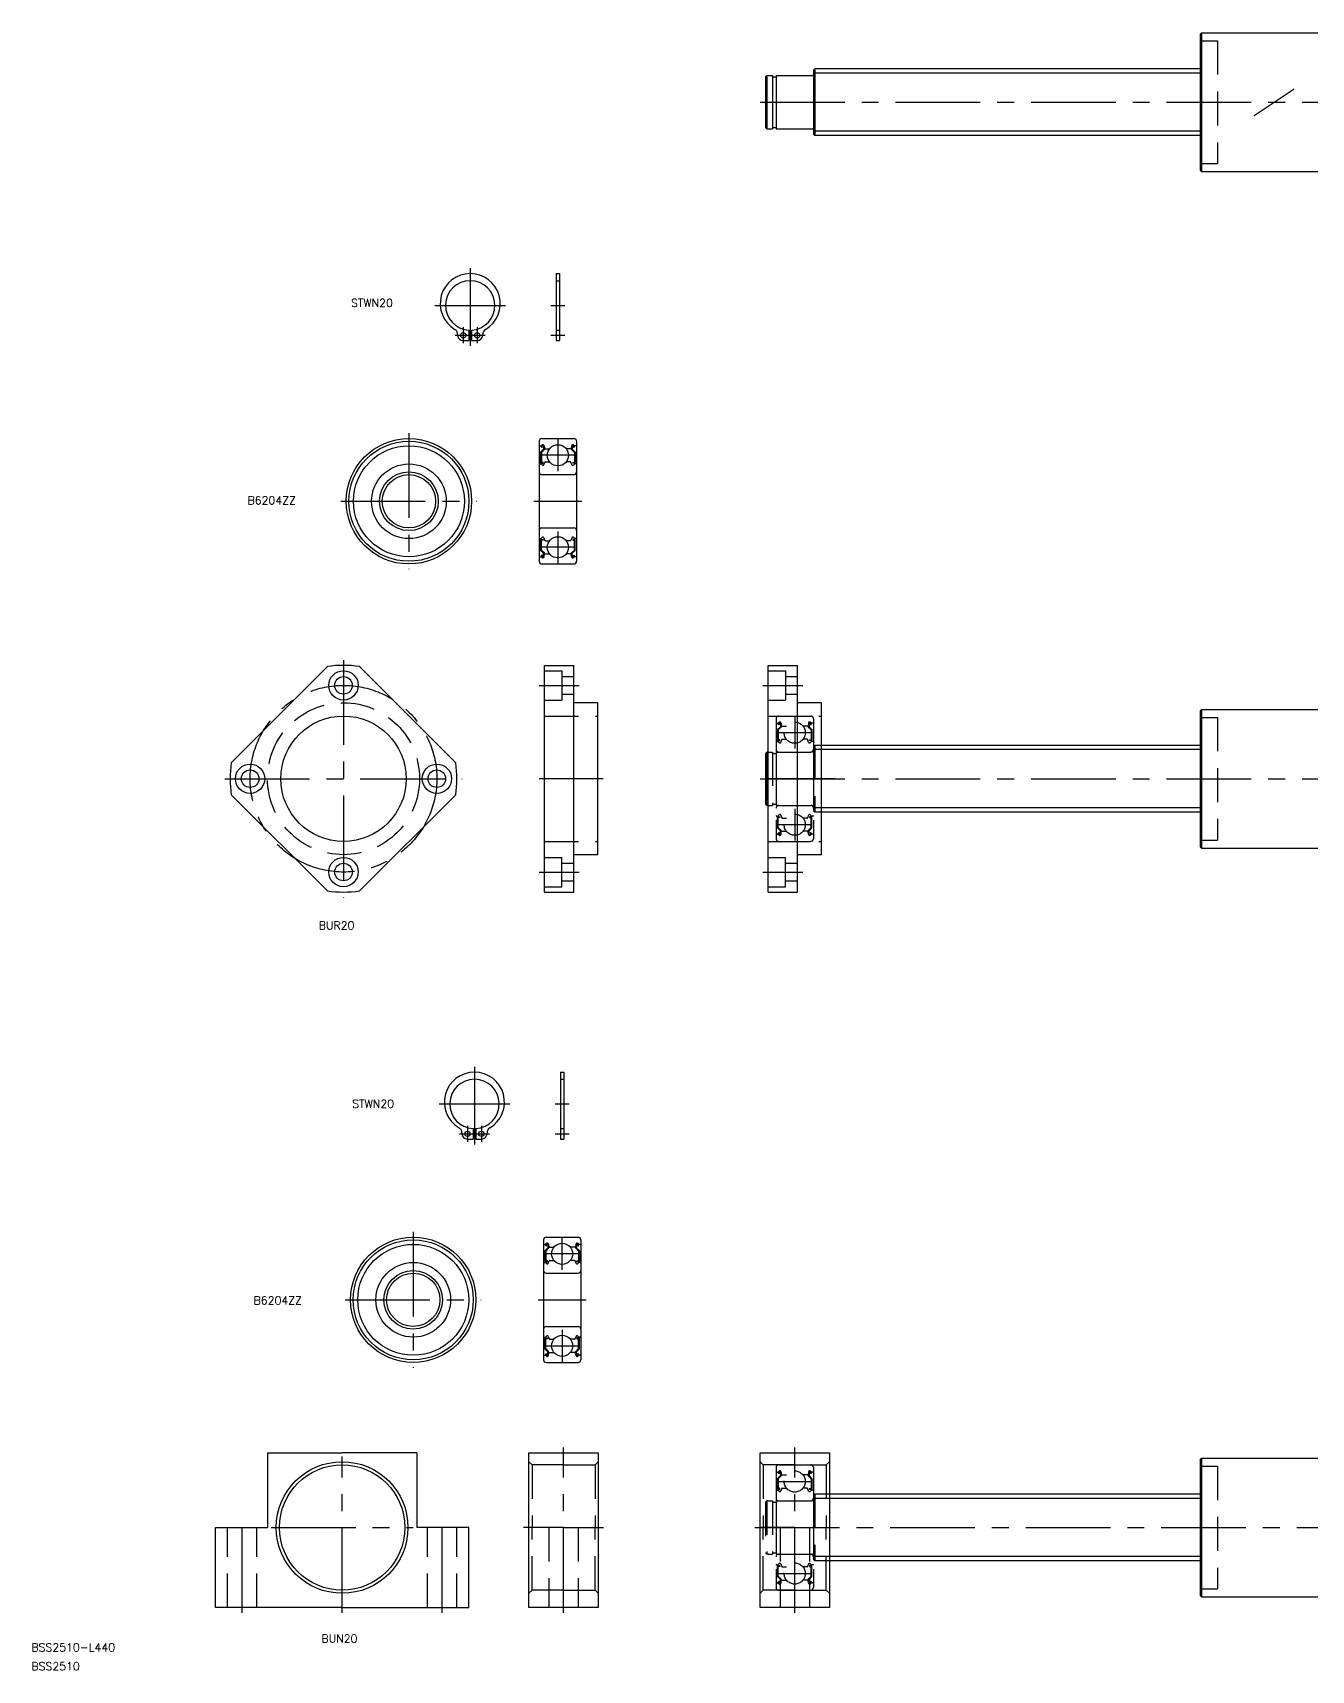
# Model space of a CAD drawing. Extents: x -116 to 895, y -54 to 619.
# Drawn here: x -116 to 363, y -54 to 561 of the extents above; entities that cross this region are included whole.
import ezdxf

# ---------------------------------------------------------------- set-up
doc = ezdxf.new("R2010")
doc.units = 0
doc.linetypes.add('CENTER', pattern=[50.8, 31.75, -6.35, 6.35, -6.35])
doc.linetypes.add('DASHED', pattern=[19.05, 12.7, -6.35])
doc.layers.get('0').update_dxf_attribs({"linetype": 'CONTINUOUS'})
doc.layers.add('CENTER', color=1, linetype='CENTER')
doc.styles.get("Standard").update_dxf_attribs({"font": 'txt.shx', "height": 3, "bigfont": 'bigfont.shx'})

msp = doc.modelspace()

# ---------------------------------------------------------------- linework, layer by layer
at = {"color": 7, "linetype": 'CONTINUOUS'}
for p, q in [((321.65, 560.03), (322.15, 560.53)), ((321.65, 560.03), (321.65, 509.03)), ((322.15, 560.53), (371.65, 560.53)), ((322.15, 560.53), (322.15, 508.53)), ((176.65, 546.53), (177.15, 547.03)), ((176.65, 546.53), (176.65, 522.53)), ((321.65, 547.03), (177.15, 547.03)), ((177.15, 547.03), (177.15, 522.03)), ((159.15, 544.53), (158.65, 544.03)), ((158.65, 544.03), (158.65, 525.03)), ((159.15, 544.53), (159.15, 524.53)), ((159.15, 544.53), (161.3, 544.53)), ((161.3, 544.53), (161.3, 524.53)), ((161.3, 544.03), (162.65, 544.03)), ((162.65, 544.53), (162.65, 524.53)), ((162.65, 544.53), (176.45, 544.53)), ((158.65, 525.03), (159.15, 524.53)), ((159.15, 524.53), (161.3, 524.53)), ((161.3, 525.03), (162.65, 525.03)), ((162.65, 524.53), (176.45, 524.53)), ((176.65, 522.53), (177.15, 522.03)), ((321.65, 522.03), (177.15, 522.03)), ((322.15, 508.53), (321.65, 509.03)), ((322.15, 508.53), (371.65, 508.53)), ((80.27, 470.22), (80.27, 445.12)), ((80.27, 470.22), (81.47, 470.22)), ((81.47, 470.22), (81.47, 445.12)), ((47.5, 449.03), (47.5, 445.12)), ((48.5, 449.03), (48.5, 445.12)), ((43.3, 447.48), (43.3, 447.22)), ((45.4, 445.12), (47.5, 445.12)), ((48.5, 448.05), (48.5, 448.05)), ((48.5, 447.07), (48.5, 447.07)), ((48.5, 445.12), (50.6, 445.12)), ((52.7, 447.48), (52.7, 447.22)), ((80.27, 445.12), (81.47, 445.12)), ((73.87, 407.33), (73.87, 362.33)), ((74.07, 405.63), (74.65, 405.63)), ((74.65, 405.63), (74.87, 405.89)), ((74.87, 408.33), (86.87, 408.33)), ((74.88, 405.44), (75.09, 405.69)), ((75.11, 405.24), (74.88, 405.44)), ((75.45, 405.57), (75.5, 404.33)), ((75.75, 405.61), (75.83, 404.71)), ((85.99, 405.61), (85.91, 404.71)), ((86.29, 405.57), (86.24, 404.33)), ((86.63, 405.24), (86.86, 405.44)), ((86.86, 405.44), (86.64, 405.69)), ((87.09, 405.63), (86.87, 405.89)), ((87.67, 405.63), (87.09, 405.63)), ((87.87, 407.33), (87.87, 362.33)), ((75.5, 404.33), (74.4, 403.23)), ((74.4, 403.23), (74.4, 399.43)), ((74.92, 405.01), (74.69, 405.21)), ((75.8, 404.21), (74.7, 403.11)), ((74.7, 403.11), (74.7, 399.43)), ((75.32, 399.43), (74.7, 399.43)), ((74.92, 405.01), (75.11, 405.24)), ((75.32, 399.13), (75.32, 399.43)), ((75.65, 398.48), (76.02, 399.5)), ((75.8, 405.06), (75.8, 404.21)), ((76.03, 404.53), (77.75, 404.53)), ((76.21, 399.63), (77.75, 399.63)), ((85.71, 404.53), (83.99, 404.53)), ((85.53, 399.63), (83.99, 399.63)), ((86.09, 398.48), (85.72, 399.5)), ((85.94, 405.06), (85.94, 404.21)), ((85.94, 404.21), (87.04, 403.11)), ((86.24, 404.33), (87.34, 403.23)), ((86.42, 399.13), (86.42, 399.43)), ((86.42, 399.43), (87.04, 399.43)), ((86.82, 405.01), (86.63, 405.24)), ((86.82, 405.01), (87.05, 405.21)), ((87.04, 403.11), (87.04, 399.43)), ((87.34, 403.23), (87.34, 399.43)), ((74.07, 398.83), (74.57, 398.83)), ((74.57, 398.83), (74.94, 398.46)), ((74.7, 399.13), (75.32, 399.13)), ((74.87, 394.83), (86.87, 394.83)), ((87.04, 399.13), (86.42, 399.13)), ((87.17, 398.83), (86.8, 398.46)), ((87.67, 398.83), (87.17, 398.83)), ((74.87, 374.83), (86.87, 374.83)), ((74.07, 370.83), (74.57, 370.83)), ((74.4, 366.43), (74.4, 370.23)), ((74.57, 370.83), (74.94, 371.2)), ((74.7, 370.53), (75.32, 370.53)), ((74.7, 366.55), (74.7, 370.23)), ((75.32, 370.23), (74.7, 370.23)), ((75.32, 370.53), (75.32, 370.23)), ((75.65, 371.18), (76.02, 370.16)), ((76.21, 370.03), (77.75, 370.03)), ((85.53, 370.03), (83.99, 370.03)), ((86.09, 371.18), (85.72, 370.16)), ((87.04, 370.53), (86.42, 370.53)), ((86.42, 370.53), (86.42, 370.23)), ((86.42, 370.23), (87.04, 370.23)), ((87.17, 370.83), (86.8, 371.2)), ((87.04, 366.55), (87.04, 370.23)), ((87.67, 370.83), (87.17, 370.83)), ((87.34, 366.43), (87.34, 370.23)), ((74.07, 364.03), (74.65, 364.03)), ((75.5, 365.33), (74.4, 366.43)), ((74.65, 364.03), (74.87, 363.77)), ((74.92, 364.65), (74.69, 364.45)), ((75.8, 365.45), (74.7, 366.55)), ((75.11, 364.42), (74.88, 364.22)), ((74.88, 364.22), (75.09, 363.97)), ((74.92, 364.65), (75.11, 364.42)), ((75.45, 364.09), (75.5, 365.33)), ((75.75, 364.05), (75.83, 364.95)), ((75.8, 364.6), (75.8, 365.45)), ((76.03, 365.13), (77.75, 365.13)), ((85.71, 365.13), (83.99, 365.13)), ((85.99, 364.05), (85.91, 364.95)), ((85.94, 365.45), (87.04, 366.55)), ((85.94, 364.6), (85.94, 365.45)), ((86.24, 365.33), (87.34, 366.43)), ((86.29, 364.09), (86.24, 365.33)), ((86.82, 364.65), (86.63, 364.42)), ((86.63, 364.42), (86.86, 364.22)), ((86.86, 364.22), (86.64, 363.97)), ((86.82, 364.65), (87.05, 364.45)), ((87.09, 364.03), (86.87, 363.77)), ((87.67, 364.03), (87.09, 364.03)), ((74.87, 361.33), (86.87, 361.33)), ((78.17, 361.33), (78.17, 361.33)), ((80.87, 361.33), (80.87, 361.33)), ((-5.51, 322.87), (-41.58, 286.81)), ((6.51, 322.87), (42.57, 286.81)), ((75.89, 238.3), (75.89, 323.3)), ((75.89, 323.3), (86.89, 323.3)), ((86.89, 238.3), (86.89, 323.3)), ((159.65, 238.3), (159.65, 323.3)), ((159.65, 323.3), (170.65, 323.3)), ((170.65, 238.3), (170.65, 323.3)), ((95.89, 309.3), (86.89, 309.3)), ((95.89, 252.3), (95.89, 309.3)), ((179.65, 309.3), (170.65, 309.3)), ((179.65, 252.3), (179.65, 309.3)), ((321.65, 306.3), (322.15, 306.8)), ((321.65, 306.3), (321.65, 255.3)), ((322.15, 306.8), (322.15, 254.8)), ((322.15, 306.8), (371.65, 306.8)), ((159.15, 290.8), (158.65, 290.3)), ((158.65, 290.3), (158.65, 271.3)), ((159.15, 290.8), (159.15, 270.8)), ((159.65, 290.8), (159.15, 290.8)), ((179.65, 291.7), (176.65, 291.7)), ((321.65, 293.3), (179.65, 293.3)), ((-41.58, 274.79), (-5.51, 238.72)), ((42.57, 274.79), (6.51, 238.72)), ((158.65, 271.3), (159.15, 270.8)), ((159.65, 270.8), (159.15, 270.8)), ((179.65, 269.9), (176.65, 269.9)), ((321.65, 268.3), (179.65, 268.3)), ((95.89, 252.3), (86.89, 252.3)), ((179.65, 252.3), (170.65, 252.3)), ((322.15, 254.8), (321.65, 255.3)), ((322.15, 254.8), (371.65, 254.8)), ((75.89, 238.3), (86.89, 238.3)), ((159.65, 238.3), (170.65, 238.3)), ((81.87, 170.77), (81.87, 145.67)), ((81.87, 170.77), (83.07, 170.77)), ((83.07, 170.77), (83.07, 145.67)), ((44.9, 148.04), (44.9, 147.77)), ((49.1, 149.59), (49.1, 145.67)), ((50.1, 149.59), (50.1, 145.67)), ((50.1, 148.61), (50.1, 148.61)), ((50.1, 147.63), (50.1, 147.63)), ((54.3, 148.04), (54.3, 147.77)), ((47, 145.67), (49.1, 145.67)), ((50.1, 145.67), (52.2, 145.67)), ((81.87, 145.67), (83.07, 145.67)), ((75.47, 107.89), (75.47, 62.89)), ((75.67, 106.19), (76.25, 106.19)), ((77.1, 104.89), (76, 103.79)), ((76.25, 106.19), (76.48, 106.45)), ((76.52, 105.57), (76.29, 105.77)), ((77.4, 104.77), (76.3, 103.67)), ((76.47, 108.89), (88.47, 108.89)), ((76.48, 106), (76.7, 106.25)), ((76.71, 105.8), (76.48, 106)), ((76.52, 105.57), (76.71, 105.8)), ((77.05, 106.13), (77.1, 104.89)), ((77.36, 106.17), (77.43, 105.27)), ((77.4, 105.62), (77.4, 104.77)), ((77.63, 105.09), (79.35, 105.09)), ((87.32, 105.09), (85.6, 105.09)), ((87.59, 106.17), (87.51, 105.27)), ((87.54, 105.62), (87.54, 104.77)), ((87.54, 104.77), (88.64, 103.67)), ((87.9, 106.13), (87.84, 104.89)), ((87.84, 104.89), (88.94, 103.79)), ((88.24, 105.8), (88.46, 106)), ((88.43, 105.57), (88.24, 105.8)), ((88.46, 106), (88.25, 106.25)), ((88.43, 105.57), (88.66, 105.77)), ((88.7, 106.19), (88.47, 106.45)), ((89.27, 106.19), (88.69, 106.19)), ((89.47, 107.89), (89.47, 62.89)), ((75.67, 99.39), (76.17, 99.39)), ((76, 103.79), (76, 99.99)), ((76.17, 99.39), (76.55, 99.01)), ((76.3, 103.67), (76.3, 99.99)), ((76.92, 99.99), (76.3, 99.99)), ((76.3, 99.69), (76.92, 99.69)), ((76.92, 99.69), (76.92, 99.99)), ((77.26, 99.04), (77.63, 100.06)), ((77.82, 100.19), (79.35, 100.19)), ((87.13, 100.19), (85.6, 100.19)), ((87.69, 99.04), (87.32, 100.06)), ((88.02, 99.99), (88.64, 99.99)), ((88.02, 99.69), (88.02, 99.99)), ((88.64, 99.69), (88.02, 99.69)), ((88.77, 99.39), (88.4, 99.01)), ((88.64, 103.67), (88.64, 99.99)), ((89.27, 99.39), (88.77, 99.39)), ((88.94, 103.79), (88.94, 99.99)), ((76.47, 95.39), (88.47, 95.39)), ((76.47, 75.39), (88.47, 75.39)), ((75.67, 71.39), (76.17, 71.39)), ((76, 66.98), (76, 70.79)), ((76.17, 71.39), (76.55, 71.76)), ((76.3, 71.09), (76.92, 71.09)), ((76.92, 70.79), (76.3, 70.79)), ((76.3, 67.11), (76.3, 70.79)), ((76.92, 71.09), (76.92, 70.79)), ((77.26, 71.74), (77.63, 70.72)), ((77.82, 70.59), (79.35, 70.59)), ((87.13, 70.59), (85.6, 70.59)), ((87.69, 71.74), (87.32, 70.72)), ((88.02, 71.09), (88.02, 70.79)), ((88.64, 71.09), (88.02, 71.09)), ((88.02, 70.79), (88.64, 70.79)), ((88.77, 71.39), (88.4, 71.76)), ((88.64, 67.11), (88.64, 70.79)), ((89.27, 71.39), (88.77, 71.39)), ((88.94, 66.98), (88.94, 70.79)), ((75.67, 64.59), (76.25, 64.59)), ((77.1, 65.88), (76, 66.98)), ((76.25, 64.59), (76.48, 64.33)), ((76.52, 65.2), (76.29, 65.01)), ((77.4, 66.01), (76.3, 67.11)), ((76.47, 61.89), (88.47, 61.89)), ((76.71, 64.97), (76.48, 64.78)), ((76.48, 64.78), (76.7, 64.53)), ((76.52, 65.2), (76.71, 64.97)), ((77.05, 64.65), (77.1, 65.88)), ((77.36, 64.61), (77.43, 65.51)), ((77.4, 65.16), (77.4, 66.01)), ((77.63, 65.69), (79.35, 65.69)), ((79.77, 61.89), (79.77, 61.89)), ((82.47, 61.89), (82.47, 61.89)), ((87.32, 65.69), (85.6, 65.69)), ((87.59, 64.61), (87.51, 65.51)), ((87.54, 66.01), (88.64, 67.11)), ((87.54, 65.16), (87.54, 66.01)), ((87.84, 65.88), (88.94, 66.98)), ((87.9, 64.65), (87.84, 65.88)), ((88.43, 65.2), (88.24, 64.97)), ((88.24, 64.97), (88.46, 64.78)), ((88.46, 64.78), (88.25, 64.53)), ((88.43, 65.2), (88.66, 65.01)), ((88.7, 64.59), (88.47, 64.33)), ((89.27, 64.59), (88.69, 64.59)), ((-28, 28), (0, 28)), ((-28, 28), (-28, 0)), ((28, 28), (0, 28)), ((28, 28), (28, 0)), ((70, 28), (96, 28)), ((70, -30), (70, 28)), ((96, 28), (96, -30)), ((156.65, 28), (182.65, 28)), ((156.65, -30), (156.65, 28)), ((182.65, 28), (182.65, -30)), ((321.65, 25.5), (322.15, 26)), ((321.65, 25.5), (321.65, -25.5)), ((322.15, 26), (322.15, -26)), ((322.15, 26), (371.65, 26)), ((321.65, 12.5), (182.65, 12.5)), ((182.65, 10.9), (176.65, 10.9)), ((-47.5, -30), (-47.5, 0)), ((47.5, -30), (47.5, 0)), ((156.65, 0), (182.65, 0)), ((182.65, -10.9), (176.65, -10.9)), ((321.65, -12.5), (182.65, -12.5)), ((0, -30), (-47.5, -30)), ((0, -30), (47.5, -30)), ((96, -30), (70, -30)), ((182.65, -30), (156.65, -30)), ((322.15, -26), (321.65, -25.5)), ((322.15, -26), (371.65, -26))]:
    msp.add_line(p, q, dxfattribs=at)
at = {"color": 3, "linetype": 'DASHED'}
for p, q in [((321.65, 557.53), (328.15, 557.53)), ((328.15, 557.53), (328.15, 511.53)), ((321.65, 511.53), (328.15, 511.53)), ((80.27, 467.52), (81.47, 467.52)), ((80.27, 449.02), (81.47, 449.02)), ((75.89, 321.3), (82.39, 321.3)), ((82.39, 321.3), (82.39, 310.3)), ((159.65, 321.3), (166.15, 321.3)), ((166.15, 321.3), (166.15, 310.3)), ((82.39, 319.1), (86.89, 319.1)), ((166.15, 319.1), (170.65, 319.1)), ((75.89, 310.3), (82.39, 310.3)), ((82.39, 312.5), (86.89, 312.5)), ((159.65, 310.3), (166.15, 310.3)), ((166.15, 312.5), (170.65, 312.5)), ((75.89, 304.3), (95.89, 304.3)), ((159.65, 304.3), (179.65, 304.3)), ((162.65, 303.3), (162.65, 258.3)), ((162.85, 301.6), (163.43, 301.6)), ((163.43, 301.6), (163.65, 301.86)), ((163.7, 300.98), (163.47, 301.17)), ((163.65, 304.3), (175.65, 304.3)), ((163.66, 301.4), (163.88, 301.66)), ((163.89, 301.21), (163.66, 301.4)), ((163.7, 300.98), (163.89, 301.21)), ((164.23, 301.54), (164.28, 300.3)), ((164.53, 301.58), (164.61, 300.68)), ((164.58, 301.02), (164.58, 300.18)), ((174.77, 301.58), (174.69, 300.68)), ((174.72, 301.02), (174.72, 300.18)), ((175.07, 301.54), (175.02, 300.3)), ((175.41, 301.21), (175.64, 301.4)), ((175.61, 300.98), (175.41, 301.21)), ((175.64, 301.4), (175.43, 301.66)), ((175.61, 300.98), (175.84, 301.17)), ((175.87, 301.6), (175.65, 301.86)), ((176.45, 301.6), (175.87, 301.6)), ((176.65, 303.3), (176.65, 258.3)), ((321.65, 303.8), (328.15, 303.8)), ((328.15, 303.8), (328.15, 257.8)), ((162.85, 294.8), (163.35, 294.8)), ((164.28, 300.3), (163.18, 299.2)), ((163.18, 299.2), (163.18, 295.4)), ((163.35, 294.8), (163.73, 294.42)), ((164.58, 300.18), (163.48, 299.08)), ((163.48, 299.08), (163.48, 295.4)), ((164.1, 295.4), (163.48, 295.4)), ((163.48, 295.1), (164.1, 295.1)), ((164.1, 295.1), (164.1, 295.4)), ((164.43, 294.44), (164.81, 295.46)), ((164.81, 300.5), (166.53, 300.5)), ((164.99, 295.6), (166.53, 295.6)), ((174.49, 300.5), (172.77, 300.5)), ((174.31, 295.6), (172.77, 295.6)), ((174.87, 294.44), (174.5, 295.46)), ((174.72, 300.18), (175.82, 299.08)), ((175.02, 300.3), (176.12, 299.2)), ((175.2, 295.4), (175.82, 295.4)), ((175.2, 295.1), (175.2, 295.4)), ((175.82, 295.1), (175.2, 295.1)), ((175.95, 294.8), (175.58, 294.42)), ((175.82, 299.08), (175.82, 295.4)), ((176.45, 294.8), (175.95, 294.8)), ((176.12, 299.2), (176.12, 295.4)), ((159.65, 290.8), (161.3, 290.8)), ((161.3, 290.8), (161.3, 270.8)), ((161.3, 290.3), (162.65, 290.3)), ((162.65, 290.8), (162.65, 270.8)), ((162.65, 290.8), (176.45, 290.8)), ((163.65, 290.8), (175.65, 290.8)), ((176.65, 292.8), (177.15, 293.3)), ((176.65, 292.8), (176.65, 268.8)), ((177.15, 293.3), (177.15, 268.3)), ((179.65, 293.3), (177.15, 293.3)), ((159.65, 270.8), (161.3, 270.8)), ((161.3, 271.3), (162.65, 271.3)), ((162.65, 270.8), (176.45, 270.8)), ((163.65, 270.8), (175.65, 270.8)), ((162.85, 266.8), (163.35, 266.8)), ((163.18, 262.39), (163.18, 266.2)), ((163.35, 266.8), (163.73, 267.17)), ((163.48, 266.5), (164.1, 266.5)), ((163.48, 262.52), (163.48, 266.2)), ((164.1, 266.2), (163.48, 266.2)), ((164.1, 266.5), (164.1, 266.2)), ((164.43, 267.15), (164.81, 266.13)), ((164.99, 266), (166.53, 266)), ((174.31, 266), (172.77, 266)), ((174.87, 267.15), (174.5, 266.13)), ((175.2, 266.5), (175.2, 266.2)), ((175.82, 266.5), (175.2, 266.5)), ((175.2, 266.2), (175.82, 266.2)), ((175.95, 266.8), (175.58, 267.17)), ((175.82, 262.52), (175.82, 266.2)), ((176.45, 266.8), (175.95, 266.8)), ((176.12, 262.39), (176.12, 266.2)), ((176.65, 268.8), (177.15, 268.3)), ((179.65, 268.3), (177.15, 268.3)), ((162.85, 260), (163.43, 260)), ((164.28, 261.29), (163.18, 262.39)), ((163.43, 260), (163.65, 259.73)), ((163.7, 260.61), (163.47, 260.42)), ((164.58, 261.42), (163.48, 262.52)), ((163.89, 260.38), (163.66, 260.19)), ((163.66, 260.19), (163.88, 259.93)), ((163.7, 260.61), (163.89, 260.38)), ((164.23, 260.05), (164.28, 261.29)), ((164.53, 260.01), (164.61, 260.91)), ((164.58, 260.57), (164.58, 261.42)), ((164.81, 261.1), (166.53, 261.1)), ((174.49, 261.1), (172.77, 261.1)), ((174.77, 260.01), (174.69, 260.91)), ((174.72, 261.42), (175.82, 262.52)), ((174.72, 260.57), (174.72, 261.42)), ((175.02, 261.29), (176.12, 262.39)), ((175.07, 260.05), (175.02, 261.29)), ((175.61, 260.61), (175.41, 260.38)), ((175.41, 260.38), (175.64, 260.19)), ((175.64, 260.19), (175.43, 259.93)), ((175.61, 260.61), (175.84, 260.42)), ((175.87, 260), (175.65, 259.73)), ((176.45, 260), (175.87, 260)), ((75.89, 257.3), (95.89, 257.3)), ((159.65, 257.3), (179.65, 257.3)), ((163.65, 257.3), (175.65, 257.3)), ((166.95, 257.3), (166.95, 257.3)), ((169.65, 257.3), (169.65, 257.3)), ((321.65, 257.8), (328.15, 257.8)), ((75.89, 251.3), (82.39, 251.3)), ((82.39, 240.3), (82.39, 251.3)), ((82.39, 249.1), (86.89, 249.1)), ((159.65, 251.3), (166.15, 251.3)), ((166.15, 240.3), (166.15, 251.3)), ((166.15, 249.1), (170.65, 249.1)), ((75.89, 240.3), (82.39, 240.3)), ((82.39, 242.5), (86.89, 242.5)), ((159.65, 240.3), (166.15, 240.3)), ((166.15, 242.5), (170.65, 242.5)), ((81.87, 168.07), (83.07, 168.07)), ((81.87, 149.57), (83.07, 149.57)), ((70, 24.67), (71.17, 23.5)), ((96, 24.67), (94.82, 23.5)), ((156.65, 24.67), (157.83, 23.5)), ((182.65, 24.67), (181.48, 23.5)), ((83, 23.5), (71.17, 23.5)), ((71.17, 23.5), (71.17, 0)), ((83, 23.5), (94.82, 23.5)), ((94.82, 23.5), (94.82, 0)), ((169.65, 23.5), (157.83, 23.5)), ((157.83, 23.5), (157.83, 0)), ((162.65, 22.5), (162.65, -22.5)), ((162.85, 20.8), (163.43, 20.8)), ((164.28, 19.5), (163.18, 18.4)), ((163.43, 20.8), (163.65, 21.06)), ((163.7, 20.18), (163.47, 20.38)), ((164.58, 19.38), (163.48, 18.28)), ((163.65, 23.5), (175.65, 23.5)), ((163.66, 20.61), (163.88, 20.86)), ((163.89, 20.41), (163.66, 20.61)), ((163.7, 20.18), (163.89, 20.41)), ((164.23, 20.74), (164.28, 19.5)), ((164.53, 20.78), (164.61, 19.88)), ((164.58, 20.23), (164.58, 19.38)), ((164.81, 19.7), (166.53, 19.7)), ((169.65, 23.5), (181.48, 23.5)), ((174.49, 19.7), (172.77, 19.7)), ((174.77, 20.78), (174.69, 19.88)), ((174.72, 20.23), (174.72, 19.38)), ((174.72, 19.38), (175.82, 18.28)), ((175.07, 20.74), (175.02, 19.5)), ((175.02, 19.5), (176.12, 18.4)), ((175.41, 20.41), (175.64, 20.61)), ((175.61, 20.18), (175.41, 20.41)), ((175.64, 20.61), (175.43, 20.86)), ((175.61, 20.18), (175.84, 20.38)), ((175.87, 20.8), (175.65, 21.06)), ((176.45, 20.8), (175.87, 20.8)), ((176.65, 22.5), (176.65, -22.5)), ((181.48, 23.5), (181.48, 0)), ((321.65, 23), (328.15, 23)), ((328.15, 23), (328.15, -23)), ((162.85, 14), (163.35, 14)), ((163.18, 18.4), (163.18, 14.6)), ((163.35, 14), (163.73, 13.63)), ((163.48, 18.28), (163.48, 14.6)), ((164.1, 14.6), (163.48, 14.6)), ((163.48, 14.3), (164.1, 14.3)), ((164.1, 14.3), (164.1, 14.6)), ((164.43, 13.65), (164.81, 14.67)), ((164.99, 14.8), (166.53, 14.8)), ((174.31, 14.8), (172.77, 14.8)), ((174.87, 13.65), (174.5, 14.67)), ((175.2, 14.6), (175.82, 14.6)), ((175.2, 14.3), (175.2, 14.6)), ((175.82, 14.3), (175.2, 14.3)), ((175.95, 14), (175.58, 13.63)), ((175.82, 18.28), (175.82, 14.6)), ((176.45, 14), (175.95, 14)), ((176.12, 18.4), (176.12, 14.6)), ((176.65, 12), (177.15, 12.5)), ((177.15, 12.5), (177.15, -12.5)), ((182.65, 12.5), (177.15, 12.5)), ((159.15, 10), (158.65, 9.5)), ((158.65, 9.5), (158.65, -9.5)), ((159.15, 10), (159.15, -10)), ((159.65, 10), (159.15, 10)), ((159.65, 10), (161.3, 10)), ((161.3, 10), (161.3, -10)), ((161.3, 9.5), (162.65, 9.5)), ((162.65, 10), (162.65, -10)), ((162.65, 10), (176.45, 10)), ((163.65, 10), (175.65, 10)), ((176.65, 12), (176.65, -12)), ((-43, -30), (-43, 0)), ((-32, -30), (-32, 0)), ((32, -30), (32, 0)), ((43, -30), (43, 0)), ((71.17, -23.5), (71.17, 0)), ((77.5, 0), (77.5, -30)), ((88.5, 0), (88.5, -30)), ((94.82, -23.5), (94.82, 0)), ((157.83, -23.5), (157.83, 0)), ((164.15, 0), (164.15, -30)), ((175.15, 0), (175.15, -30)), ((181.48, -23.5), (181.48, 0)), ((158.65, -9.5), (159.15, -10)), ((159.65, -10), (159.15, -10)), ((159.65, -10), (161.3, -10)), ((161.3, -9.5), (162.65, -9.5)), ((162.65, -10), (176.45, -10)), ((163.65, -10), (175.65, -10)), ((176.65, -12), (177.15, -12.5)), ((162.85, -14), (163.35, -14)), ((163.18, -18.4), (163.18, -14.6)), ((164.28, -19.5), (163.18, -18.4)), ((163.35, -14), (163.73, -13.63)), ((163.48, -14.3), (164.1, -14.3)), ((163.48, -18.28), (163.48, -14.6)), ((164.1, -14.6), (163.48, -14.6)), ((164.58, -19.38), (163.48, -18.28)), ((164.1, -14.3), (164.1, -14.6)), ((164.43, -13.65), (164.81, -14.67)), ((164.99, -14.8), (166.53, -14.8)), ((174.31, -14.8), (172.77, -14.8)), ((174.87, -13.65), (174.5, -14.67)), ((174.72, -19.38), (175.82, -18.28)), ((175.02, -19.5), (176.12, -18.4)), ((175.2, -14.3), (175.2, -14.6)), ((175.82, -14.3), (175.2, -14.3)), ((175.2, -14.6), (175.82, -14.6)), ((175.95, -14), (175.58, -13.63)), ((175.82, -18.28), (175.82, -14.6)), ((176.45, -14), (175.95, -14)), ((176.12, -18.4), (176.12, -14.6)), ((182.65, -12.5), (177.15, -12.5)), ((70, -24.67), (71.17, -23.5)), ((83, -23.5), (71.17, -23.5)), ((83, -23.5), (94.82, -23.5)), ((96, -24.67), (94.82, -23.5)), ((156.65, -24.67), (157.83, -23.5)), ((169.65, -23.5), (157.83, -23.5)), ((162.85, -20.8), (163.43, -20.8)), ((163.43, -20.8), (163.65, -21.06)), ((163.7, -20.18), (163.47, -20.38)), ((163.65, -23.5), (175.65, -23.5)), ((163.89, -20.41), (163.66, -20.61)), ((163.66, -20.61), (163.88, -20.86)), ((163.7, -20.18), (163.89, -20.41)), ((164.23, -20.74), (164.28, -19.5)), ((164.53, -20.78), (164.61, -19.88)), ((164.58, -20.23), (164.58, -19.38)), ((164.81, -19.7), (166.53, -19.7)), ((166.95, -23.5), (166.95, -23.5)), ((169.65, -23.5), (181.48, -23.5)), ((169.65, -23.5), (169.65, -23.5)), ((174.49, -19.7), (172.77, -19.7)), ((174.77, -20.78), (174.69, -19.88)), ((174.72, -20.23), (174.72, -19.38)), ((175.07, -20.74), (175.02, -19.5)), ((175.61, -20.18), (175.41, -20.41)), ((175.41, -20.41), (175.64, -20.61)), ((175.64, -20.61), (175.43, -20.86)), ((175.61, -20.18), (175.84, -20.38)), ((175.87, -20.8), (175.65, -21.06)), ((176.45, -20.8), (175.87, -20.8)), ((182.65, -24.67), (181.48, -23.5)), ((321.65, -23), (328.15, -23))]:
    msp.add_line(p, q, dxfattribs=at)
at = {"color": 3, "linetype": 'CONTINUOUS'}
for p, q in [((321.65, 545.43), (176.65, 545.43)), ((321.65, 523.63), (176.65, 523.63)), ((321.65, 291.7), (179.65, 291.7)), ((321.65, 269.9), (179.65, 269.9)), ((321.65, 10.9), (182.65, 10.9)), ((321.65, -10.9), (182.65, -10.9))]:
    msp.add_line(p, q, dxfattribs=at)
at = {"color": 7, "linetype": 'CONTINUOUS'}
for points in [[(-47.5, 0), (-28, 0)], [(47.5, 0), (28, 0)]]:
    msp.add_lwpolyline(points, dxfattribs=at)
for centre, radius in [((45.4, 447.07), 1), ((50.6, 447.07), 1), ((25.03, 384.83), 23.5), ((25.03, 384.83), 22.5), ((25.03, 384.83), 20.8), ((80.87, 402.08), 3.97), ((25.03, 384.83), 14), ((25.03, 384.83), 11), ((25.03, 384.83), 10), ((80.87, 367.58), 3.97), ((0.5, 315.8), 5.5), ((0.5, 315.8), 3.3), ((0.5, 280.8), 23.5), ((-34.5, 280.8), 5.5), ((-34.5, 280.8), 3.3), ((35.5, 280.8), 5.5), ((35.5, 280.8), 3.3), ((0.5, 245.8), 5.5), ((0.5, 245.8), 3.3), ((47, 147.62), 1), ((52.2, 147.62), 1), ((26.64, 85.39), 23.5), ((26.64, 85.39), 22.5), ((26.64, 85.39), 20.8), ((82.47, 102.64), 3.97), ((26.64, 85.39), 14), ((26.64, 85.39), 11), ((26.64, 85.39), 10), ((82.47, 68.14), 3.97), ((0, 0), 24.68), ((0, 0), 23.5)]:
    msp.add_circle(centre, radius, dxfattribs=at)
at = {"color": 3, "linetype": 'DASHED'}
for centre, radius in [((0.5, 280.8), 28.5), ((169.65, 298.05), 3.97), ((169.65, 263.55), 3.97), ((169.65, 17.25), 3.97), ((169.65, -17.25), 3.97)]:
    msp.add_circle(centre, radius, dxfattribs=at)
at = {"color": 7, "linetype": 'CONTINUOUS'}
for centre, radius, start, end in [((176.45, 544.73), 0.2, 270, 0), ((176.45, 524.33), 0.2, 0, 90), ((48, 458.97), 11.25, 300.62143, 239.37857), ((48, 458.27), 9.25, 273.09858, 266.90142), ((41.2, 447.48), 2.1, 0, 59.37857), ((54.8, 447.48), 2.1, 120.62143, 180.00001), ((45.4, 447.22), 2.1, 179.99999, 270), ((50.6, 447.22), 2.1, 270, 0), ((74.87, 407.33), 1, 90, 180), ((74.07, 405.83), 0.2, 180, 270), ((74.88, 405.44), 0.3, 139.90979, 229.99628), ((75.25, 405.57), 0.5, 4.98705, 139.90979), ((75.25, 405.57), 0.2, 2.37537, 139.99223), ((86.49, 405.57), 0.5, 40.09021, 175.01295), ((86.49, 405.57), 0.2, 40.00777, 177.62463), ((86.87, 407.33), 1, 0, 90), ((86.86, 405.44), 0.3, 310.00372, 40.09021), ((87.67, 405.83), 0.2, 270, 0), ((74.7, 399.43), 0.3, 180, 270), ((76.03, 404.73), 0.2, 184.98705, 270), ((76.21, 399.43), 0.2, 90, 160.02987), ((85.53, 399.43), 0.2, 19.97013, 90), ((85.71, 404.73), 0.2, 270, 355.01295), ((87.04, 399.43), 0.3, 270, 0), ((74.07, 398.63), 0.2, 90, 180), ((74.87, 395.83), 1, 180, 270), ((75.37, 398.88), 0.6, 225, 272.80484), ((75.37, 398.58), 0.3, 265.5374, 340.02987), ((86.37, 398.58), 0.3, 199.97013, 274.4626), ((86.37, 398.88), 0.6, 267.19516, 315), ((86.87, 395.83), 1, 270, 0), ((87.67, 398.63), 0.2, 0, 90), ((74.87, 373.83), 1, 90, 180), ((86.87, 373.83), 1, 0, 90), ((74.07, 371.03), 0.2, 180, 270), ((74.7, 370.23), 0.3, 90, 180), ((75.37, 370.78), 0.6, 87.19516, 135), ((75.37, 371.08), 0.3, 19.97013, 94.4626), ((76.21, 370.23), 0.2, 199.97013, 270), ((85.53, 370.23), 0.2, 270, 340.02987), ((86.37, 371.08), 0.3, 85.5374, 160.02987), ((86.37, 370.78), 0.6, 45, 92.80484), ((87.04, 370.23), 0.3, 0, 90), ((87.67, 371.03), 0.2, 270, 0), ((74.07, 363.83), 0.2, 90, 180), ((74.87, 362.33), 1, 180, 270), ((74.88, 364.22), 0.3, 130.00372, 220.09021), ((75.25, 364.09), 0.5, 220.09021, 355.01295), ((75.25, 364.1), 0.2, 220.00777, 357.62463), ((76.03, 364.93), 0.2, 90, 175.01295), ((85.71, 364.93), 0.2, 4.98705, 90), ((86.49, 364.09), 0.5, 184.98705, 319.90979), ((86.49, 364.1), 0.2, 182.37537, 319.99223), ((86.87, 362.33), 1, 270, 0), ((86.86, 364.22), 0.3, 319.90979, 49.99628), ((87.67, 363.83), 0.2, 0, 90), ((0.5, 280.8), 42.5, 81.8699, 98.1301), ((0.5, 280.8), 42.5, 171.8699, 188.1301), ((0.5, 280.8), 42.5, 351.8699, 8.1301), ((0.5, 280.8), 42.5, 261.8699, 278.1301), ((49.6, 159.52), 11.25, 300.62143, 239.37857), ((49.6, 158.82), 9.25, 273.09858, 266.90142), ((42.8, 148.04), 2.1, 0, 59.37857), ((47, 147.77), 2.1, 179.99999, 270), ((52.2, 147.77), 2.1, 270, 0), ((56.4, 148.04), 2.1, 120.62143, 180.00001), ((76.47, 107.89), 1, 90, 180), ((75.67, 106.39), 0.2, 180, 270), ((76.48, 106), 0.3, 139.90979, 229.99628), ((76.86, 106.13), 0.5, 4.98705, 139.90979), ((76.85, 106.12), 0.2, 2.37537, 139.99223), ((77.63, 105.29), 0.2, 184.98705, 270), ((87.32, 105.29), 0.2, 270, 355.01295), ((88.09, 106.13), 0.5, 40.09021, 175.01295), ((88.1, 106.12), 0.2, 40.00777, 177.62463), ((88.47, 107.89), 1, 0, 90), ((88.47, 106), 0.3, 310.00372, 40.09021), ((89.27, 106.39), 0.2, 270, 0), ((75.67, 99.19), 0.2, 90, 180), ((76.3, 99.99), 0.3, 180, 270), ((76.97, 99.44), 0.6, 225, 272.80484), ((76.97, 99.14), 0.3, 265.5374, 340.02987), ((77.82, 99.99), 0.2, 90, 160.02987), ((87.13, 99.99), 0.2, 19.97013, 90), ((87.97, 99.14), 0.3, 199.97013, 274.4626), ((87.98, 99.44), 0.6, 267.19516, 315), ((88.64, 99.99), 0.3, 270, 0), ((89.27, 99.19), 0.2, 0, 90), ((76.47, 96.39), 1, 180, 270), ((88.47, 96.39), 1, 270, 0), ((76.47, 74.39), 1, 90, 180), ((88.47, 74.39), 1, 0, 90), ((75.67, 71.59), 0.2, 180, 270), ((76.3, 70.79), 0.3, 90, 180), ((76.97, 71.34), 0.6, 87.19516, 135), ((76.97, 71.64), 0.3, 19.97013, 94.4626), ((77.82, 70.79), 0.2, 199.97013, 270), ((87.13, 70.79), 0.2, 270, 340.02987), ((87.97, 71.64), 0.3, 85.5374, 160.02987), ((87.98, 71.34), 0.6, 45, 92.80484), ((88.64, 70.79), 0.3, 0, 90), ((89.27, 71.59), 0.2, 270, 0), ((75.67, 64.39), 0.2, 90, 180), ((76.47, 62.89), 1, 180, 270), ((76.48, 64.78), 0.3, 130.00372, 220.09021), ((76.86, 64.65), 0.5, 220.09021, 355.01295), ((76.85, 64.65), 0.2, 220.00777, 357.62463), ((77.63, 65.49), 0.2, 90, 175.01295), ((87.32, 65.49), 0.2, 4.98705, 90), ((88.09, 64.65), 0.5, 184.98705, 319.90979), ((88.1, 64.65), 0.2, 182.37537, 319.99223), ((88.47, 62.89), 1, 270, 0), ((88.47, 64.78), 0.3, 319.90979, 49.99628), ((89.27, 64.39), 0.2, 0, 90)]:
    msp.add_arc(centre, radius, start, end, dxfattribs=at)
at = {"color": 3, "linetype": 'DASHED'}
for centre, radius, start, end in [((163.65, 303.3), 1, 90, 180), ((162.85, 301.8), 0.2, 180, 270), ((163.66, 301.4), 0.3, 139.90979, 229.99628), ((164.04, 301.54), 0.5, 4.98705, 139.90979), ((164.03, 301.53), 0.2, 2.37537, 139.99223), ((175.27, 301.54), 0.5, 40.09021, 175.01295), ((175.27, 301.53), 0.2, 40.00777, 177.62463), ((175.65, 303.3), 1, 0, 90), ((175.64, 301.4), 0.3, 310.00372, 40.09021), ((176.45, 301.8), 0.2, 270, 0), ((162.85, 294.6), 0.2, 90, 180), ((163.48, 295.4), 0.3, 180, 270), ((164.81, 300.7), 0.2, 184.98705, 270), ((164.99, 295.4), 0.2, 90, 160.02987), ((174.31, 295.4), 0.2, 19.97013, 90), ((174.49, 300.7), 0.2, 270, 355.01295), ((175.82, 295.4), 0.3, 270, 0), ((176.45, 294.6), 0.2, 0, 90), ((163.65, 291.8), 1, 180, 270), ((164.15, 294.85), 0.6, 225, 272.80484), ((164.15, 294.55), 0.3, 265.5374, 340.02987), ((175.15, 294.55), 0.3, 199.97013, 274.4626), ((175.15, 294.85), 0.6, 267.19516, 315), ((175.65, 291.8), 1, 270, 0), ((176.45, 291), 0.2, 270, 0), ((163.65, 269.8), 1, 90, 180), ((175.65, 269.8), 1, 0, 90), ((176.45, 270.6), 0.2, 0, 90), ((162.85, 267), 0.2, 180, 270), ((163.48, 266.2), 0.3, 90, 180), ((164.15, 266.75), 0.6, 87.19516, 135), ((164.15, 267.05), 0.3, 19.97013, 94.4626), ((164.99, 266.2), 0.2, 199.97013, 270), ((174.31, 266.2), 0.2, 270, 340.02987), ((175.15, 267.05), 0.3, 85.5374, 160.02987), ((175.15, 266.75), 0.6, 45, 92.80484), ((175.82, 266.2), 0.3, 0, 90), ((176.45, 267), 0.2, 270, 0), ((162.85, 259.8), 0.2, 90, 180), ((163.65, 258.3), 1, 180, 270), ((163.66, 260.19), 0.3, 130.00372, 220.09021), ((164.04, 260.06), 0.5, 220.09021, 355.01295), ((164.03, 260.06), 0.2, 220.00777, 357.62463), ((164.81, 260.9), 0.2, 90, 175.01295), ((174.49, 260.9), 0.2, 4.98705, 90), ((175.27, 260.06), 0.5, 184.98705, 319.90979), ((175.27, 260.06), 0.2, 182.37537, 319.99223), ((175.65, 258.3), 1, 270, 0), ((175.64, 260.19), 0.3, 319.90979, 49.99628), ((176.45, 259.8), 0.2, 0, 90), ((163.65, 22.5), 1, 90, 180), ((162.85, 21), 0.2, 180, 270), ((163.66, 20.61), 0.3, 139.90979, 229.99628), ((164.04, 20.74), 0.5, 4.98705, 139.90979), ((164.03, 20.74), 0.2, 2.37537, 139.99223), ((164.81, 19.9), 0.2, 184.98705, 270), ((174.49, 19.9), 0.2, 270, 355.01295), ((175.27, 20.74), 0.5, 40.09021, 175.01295), ((175.27, 20.74), 0.2, 40.00777, 177.62463), ((175.65, 22.5), 1, 0, 90), ((175.64, 20.61), 0.3, 310.00372, 40.09021), ((176.45, 21), 0.2, 270, 0), ((162.85, 13.8), 0.2, 90, 180), ((163.48, 14.6), 0.3, 180, 270), ((164.15, 14.05), 0.6, 225, 272.80484), ((164.15, 13.75), 0.3, 265.5374, 340.02987), ((164.99, 14.6), 0.2, 90, 160.02987), ((174.31, 14.6), 0.2, 19.97013, 90), ((175.15, 13.75), 0.3, 199.97013, 274.4626), ((175.15, 14.05), 0.6, 267.19516, 315), ((175.82, 14.6), 0.3, 270, 0), ((176.45, 13.8), 0.2, 0, 90), ((163.65, 11), 1, 180, 270), ((175.65, 11), 1, 270, 0), ((176.45, 10.2), 0.2, 270, 0), ((163.65, -11), 1, 90, 180), ((175.65, -11), 1, 0, 90), ((176.45, -10.2), 0.2, 0, 90), ((162.85, -13.8), 0.2, 180, 270), ((163.48, -14.6), 0.3, 90, 180), ((164.15, -14.05), 0.6, 87.19516, 135), ((164.15, -13.75), 0.3, 19.97013, 94.4626), ((164.99, -14.6), 0.2, 199.97013, 270), ((174.31, -14.6), 0.2, 270, 340.02987), ((175.15, -13.75), 0.3, 85.5374, 160.02987), ((175.15, -14.05), 0.6, 45, 92.80484), ((175.82, -14.6), 0.3, 0, 90), ((176.45, -13.8), 0.2, 270, 0), ((162.85, -21), 0.2, 90, 180), ((163.65, -22.5), 1, 180, 270), ((163.66, -20.61), 0.3, 130.00372, 220.09021), ((164.04, -20.74), 0.5, 220.09021, 355.01295), ((164.03, -20.74), 0.2, 220.00777, 357.62463), ((164.81, -19.9), 0.2, 90, 175.01295), ((174.49, -19.9), 0.2, 4.98705, 90), ((175.27, -20.74), 0.5, 184.98705, 319.90979), ((175.27, -20.74), 0.2, 182.37537, 319.99223), ((175.65, -22.5), 1, 270, 0), ((175.64, -20.61), 0.3, 319.90979, 49.99628), ((176.45, -21), 0.2, 0, 90)]:
    msp.add_arc(centre, radius, start, end, dxfattribs=at)
at = {"layer": 'CENTER', "color": 1, "linetype": 'CENTER'}
for p, q in [((156.65, 534.53), (600.65, 534.53)), ((341.89, 529.53), (356.89, 539.53)), ((48, 472.22), (48, 443.12)), ((34.77, 458.27), (61.22, 458.27)), ((78.27, 458.27), (83.47, 458.27)), ((45.4, 450.07), (45.4, 444.07)), ((50.6, 450.07), (50.6, 444.07)), ((42.4, 447.07), (48.4, 447.07)), ((47.6, 447.07), (53.6, 447.07)), ((78.27, 447.07), (83.47, 447.07)), ((25.03, 410.33), (25.03, 359.33)), ((80.87, 408.05), (80.87, 396.11)), ((86.84, 402.08), (74.9, 402.08)), ((-0.47, 384.83), (50.53, 384.83)), ((71.87, 384.83), (89.87, 384.83)), ((80.87, 373.55), (80.87, 361.61)), ((86.84, 367.58), (74.9, 367.58)), ((0.5, 325.3), (0.5, 236.3)), ((73.89, 315.8), (88.89, 315.8)), ((157.65, 315.8), (172.65, 315.8)), ((169.65, 304.02), (169.65, 292.08)), ((175.62, 298.05), (163.68, 298.05)), ((-44, 280.8), (45, 280.8)), ((97.89, 280.8), (73.89, 280.8)), ((156.65, 280.8), (600.65, 280.8)), ((184.65, 280.8), (158.65, 280.8)), ((161.65, 280.8), (177.65, 280.8)), ((169.65, 269.52), (169.65, 257.58)), ((175.62, 263.55), (163.68, 263.55)), ((73.89, 245.8), (88.89, 245.8)), ((157.65, 245.8), (172.65, 245.8)), ((49.6, 172.77), (49.6, 143.67)), ((36.37, 158.82), (62.83, 158.82)), ((79.87, 158.82), (85.07, 158.82)), ((44, 147.62), (50, 147.62)), ((47, 150.62), (47, 144.62)), ((49.2, 147.62), (55.2, 147.62)), ((52.2, 150.62), (52.2, 144.62)), ((79.87, 147.62), (85.07, 147.62)), ((26.64, 110.89), (26.64, 59.89)), ((82.47, 96.67), (82.47, 108.61)), ((88.44, 102.64), (76.51, 102.64)), ((1.14, 85.39), (52.14, 85.39)), ((73.47, 85.39), (91.47, 85.39)), ((82.47, 74.11), (82.47, 62.17)), ((76.51, 68.14), (88.44, 68.14)), ((0, -32), (0, 26.67)), ((83, -32), (83, 30)), ((169.65, -32), (169.65, 30)), ((163.68, 17.25), (175.62, 17.25)), ((-37.5, -32), (-37.5, 2)), ((-26.67, 0), (26.67, 0)), ((37.5, -32), (37.5, 2)), ((83, 0), (68, 0)), ((83, 0), (98, 0)), ((154.65, 0), (600.65, 0)), ((169.65, 0), (156.65, 0)), ((161.65, 0), (177.65, 0)), ((169.65, 0), (185.65, 0)), ((163.68, -17.25), (175.62, -17.25))]:
    msp.add_line(p, q, dxfattribs=at)
msp.add_circle((0.5, 280.8), 35, dxfattribs=at)

# ---------------------------------------------------------------- texts
at = {"color": 7, "linetype": 'CONTINUOUS'}
for s, p in [('STWN20', (3.32, 457.69)), ('B6204ZZ', (-35.47, 383.68)), ('BUR20', (-8.77, 224.27)), ('STWN20', (3.77, 157.41)), ('B6204ZZ', (-33.19, 83.65)), ('BUN20', (-7.76, -43.15)), ('BSS2510-L440', (-116.49, -46.46)), ('BSS2510', (-116.49, -53.53))]:
    msp.add_text(s, height=3, dxfattribs=at).set_placement(p)

doc.saveas('drawing.dxf')
